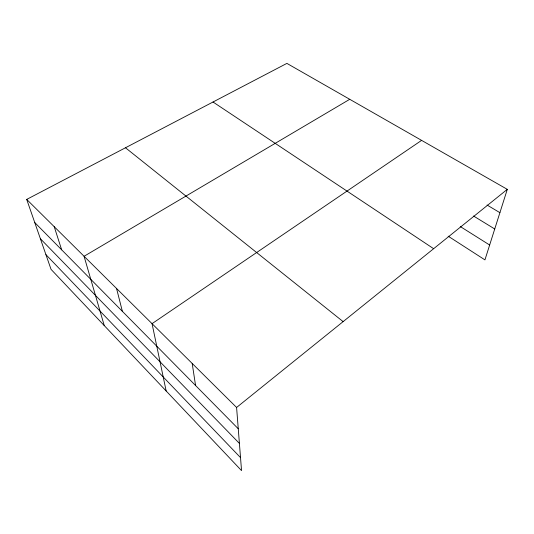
<?xml version="1.0" encoding="UTF-8"?>
<svg xmlns="http://www.w3.org/2000/svg" width="534" height="534" viewBox="0 0 534 534"><rect width="100%" height="100%" fill="white"/><g stroke="black" fill="none" stroke-linecap="round" stroke-linejoin="round"><path stroke-width="0.8" d="M26.7 199.409L236.589 407.462L241.542 470.614L51.05 269.363L26.7 199.409L286.892 63.386L507.3 189.35L484.939 259.884L448.166 236.175M236.589 407.462L507.3 189.35M421.6 140.375L152.043 323.657L166.161 390.975M349.737 99.304L84.072 256.28L104.25 325.566M487.055 205.023L499.904 212.672M473.531 216.003L494.738 228.986M460.268 226.536L489.651 245.019M213.026 102.001L433.641 248.697M125.483 147.771L343.128 321.622M34.757 222.551L238.264 428.769M40.384 238.731L239.412 443.42M45.917 254.631L240.527 457.618M54.221 226.69L61.67 249.825M116.552 288.48L122.373 311.335M192.2 363.467L195.557 385.501"/></g></svg>
